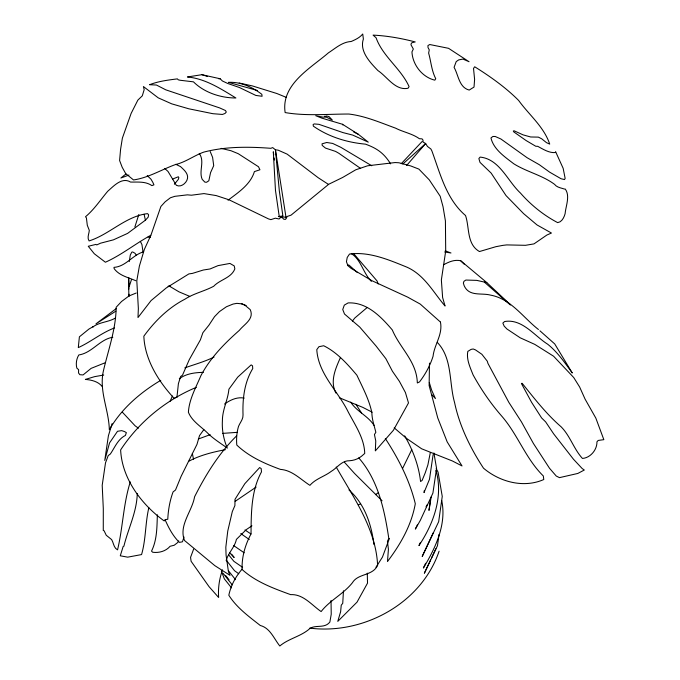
<?xml version="1.0" encoding="UTF-8"?>
<svg xmlns="http://www.w3.org/2000/svg" width="680" height="680" viewBox="0 0 680 680"><rect width="100%" height="100%" fill="white"/><g stroke="black" fill="none" stroke-linecap="round" stroke-linejoin="round"><path stroke-width="1.02" d="M157.361 514.794C156.935 527.102 157.106 539.852 151.521 551.149L152.728 552.262C159.069 553.087 165.844 551.259 170.094 546.287L174.233 545.233L177.633 542.597L178.721 540.932M343.459 590.801L342.745 603.33L341.25 605.183L340.62 611.711L337.79 621.367L357.025 602.14L367.523 583.142L367.285 573.146M429.479 363.111L429.131 385.577L437.758 417.945L447.185 441.898L462.017 465.936L452.362 460.963L421.659 448.8L406.411 438.319L394.196 427.856M137.267 493.612C136.799 512.082 128.112 528.734 123.888 546.236L123.182 546.423L120.283 555.798L127.695 557.158L141.567 554.574C145.987 539.274 145.206 523.149 148.852 507.654M129.268 261.579L130.296 255.051L131.793 252.152L132.668 251.957L135.006 253.275L136.153 255M439.042 534.438L437.469 545.751L424.363 573.24L430.55 560.031M430.491 499.927L428.978 510.399L431.188 496.91M433.118 454.614L429.488 479.264L424.014 492.583L424.328 490.501M430.329 452.548L427.881 464.925L425.255 472.796L422.101 480.445L420.563 481.5C418.701 465.256 412.828 449.93 404.642 435.82M130.288 481.899C123.293 503.99 122.91 527.51 117.546 549.865C113.67 547.935 113.67 542.938 111.639 539.597L106.241 535.254L104.074 530.731L103.275 530.502L103.3 508.546L102.204 485.29L105.51 462.817L108.222 455.566L110.338 454.027C114.818 447.483 117.904 439.127 125.418 435.429L126.353 432.625L124.474 431.553L121.686 430.627L117.504 431.298L109.54 442.927L104.754 460.428L108.409 435.736L112.098 423.623M134.886 226.925L138.814 214.506M222.522 569.883C219.343 578.595 217.931 588.277 218.645 597.482L209.083 586.712L191.097 561.263L190.561 557.362L193.621 549.142M340.519 357.382C335.614 368.407 329.715 381.319 335.911 393.074M172.44 396.041L170.025 401.387M184.017 537.021L182.444 541.807L179.409 542.376C172.95 536.112 168.623 527.79 165.028 519.613M226.194 560.346C228.403 552.704 234.847 547.086 236.402 539.385L246.347 529.567L251.94 525.81M425.603 563.269L423.402 568.029C435.472 547.893 446.785 524.424 441.702 500.446M420.265 542.742L418.94 545.581C433.483 523.812 443.538 496.57 435.982 470.458M433.245 532.84L422.203 556.469L438.66 521.713L442.255 496.425L438.065 472.158L436.169 468.546M431.434 558.144L435.854 548.717M439.093 551.2C421.481 603.406 363.239 635.001 309.74 628.099M417.579 524.45L415.352 529.091L420.325 520.353L432.905 493.102L436.577 468.452L433.908 452.973M426.037 506.804L426.929 504.951M402.483 468.673L411.8 449.599M389.368 538.568L382.449 557.107L375.964 567.281M131.58 279.361L129.302 286.186L128.665 286.288L128.911 296.454M203.839 429.615L199.512 435.633L196.979 444.371L181.152 476.255L175.508 490.008L173.077 491.912C169.839 500.625 168.198 510.025 167.781 519.256L165.954 519.512L164.144 520.906C141.567 504.568 121.983 478.694 120.632 449.93C138.831 422.11 165.673 400.078 196.384 387.32M242.114 569.143C235.586 576.615 230.809 585.599 228.82 595.238C236.631 607.639 248.905 616.556 260.296 625.498C270.173 627.98 273.972 638.741 279.811 646C288.082 638.937 299.565 636.744 308.261 629.892C314.041 623.568 324.267 629.433 329.876 622.021L331.228 614.236L331.032 600.465M352.385 321.079L354.807 318.002L367.14 307.547M174.394 184.271L178.389 179.282L178.831 177.599L178.339 176.766L172.524 179.095M406.623 165.478L425.671 143.522L427.423 146.421L430.89 149.013L431.876 150.9C440.24 173.672 446.31 199.121 465.537 215.526C469.642 227.588 466.548 244.154 479.442 251.549L495.839 246.704L502.784 245.378L506.753 244.91L525.504 245.31L533.979 243.891L546.881 235.033L551.438 233.036L536.996 224.927L523.6 213.631L506.013 195.568L491.156 173.111L480.004 162.367L478.864 158.55L480.156 157.089C499.638 159.12 507.526 181.076 520.421 193.026C530.885 204.986 543.583 215.212 557.651 222.615C561.858 222.139 564.145 217.319 565.106 213.681C565.794 205.938 570.358 195.857 565.207 188.981L564.578 189.1C561.068 187.918 556.852 187.476 554.489 184.288C542.062 175.117 526.719 171.904 513.757 163.769C504.9 156.935 493.671 149.489 490.952 137.955L492.873 136.468L495.236 136.484L500.896 138.992L527.111 157.726L539.317 164.713L549.619 172.142L561.06 178.746L564.536 179.562L565.139 178.398L563.159 168.334L555.619 151.733L555.543 152.507C549.398 153.315 543.082 149.183 537.71 146.319L535.789 146.268L526.167 140.581L513.765 131.886L513.307 130.985L514.207 130.832L523.115 134.878L530.681 136.986L538.339 137.122L541.705 138.814L546.516 142.672L549.721 144.118C543.889 126.684 529.091 114.962 518.644 100.462C505.708 87.448 490.05 76.372 474.7 66.776L473.526 68.434L474.606 79.45L474.019 87.066L469.2 90.075C458.975 87.397 458.55 75.208 454.079 67.328L456.212 61.599L458.685 59.899L462.969 59.084L469.064 61.727L448.57 48.322L429.76 44.532L427.941 45.577L428.017 47.575L429.258 49.861L428.638 53.091C431.052 61.651 431.562 70.712 435.752 78.701L434.834 80.163C422.339 77.24 412.59 64.838 411.952 51.918L413.338 49.028L411 44.837L411.188 43.648L411.91 42.73L415.216 41.939C401.464 38.318 387.234 35.811 373.056 35.114L376.057 37.731C382.755 56.525 400.902 68.51 409.088 86.606L408.043 88.255C395.352 90.916 387.294 76.763 377.944 70.593C370.132 62.466 359.261 51.28 363.375 39.058L362.738 34C359.762 37.68 355.478 39.636 351.203 41.489C342.176 41.99 335.69 48.169 328.44 52.828C310.361 68.416 280.832 84.541 285.141 112.566C306.008 116.195 327.862 114.019 348.882 114.036C365.194 115.991 380.281 122.579 395.573 128.155C403.282 132.124 412.326 133.612 419.381 138.712L422.034 138.856L423.019 140.106L423.011 142.01L425.671 143.522L402.806 164.016M236.623 435.863C218.841 453.415 205.776 474.64 194.582 496.791C192.117 511.351 178.466 525.436 184.518 540.498L214.786 565.615L230.035 575.373L228.421 571.6L226.075 555.135L225.82 547.238L227.766 531.004L232.322 511.53L234.906 505.563L235 499.35L244.851 483.659L259.658 467.568L261.197 468.571L261.477 471.894C251.081 491.019 251.234 512.847 251.03 533.936C245.14 544.875 241.655 557.167 242.105 569.491C255.689 581.902 273.589 588.413 290.632 594.635C303.203 593.92 311.661 605.047 321.13 611.567C329.757 600.398 343.434 594.057 352.376 582.785C358.037 573.155 372.495 576.207 377.613 565.386C375.989 528.955 353.659 497.802 336.234 467.05M401.225 163.719L422.059 141.559M256.096 487.11L235.212 501.321M125.885 174.02L120.87 178.016L128.97 175.066M224.553 404.022C230.197 400.001 237.125 396.695 244.248 398.106M116.433 308.431L95.982 323.833L115.83 311.159M228.038 200.226C238.391 192.372 250.512 184.535 254.405 171.598L259.93 169.779L258.502 166.753L238.196 153.671L231.013 150.739L221.136 148.359M257.499 90.508L228.488 82.356C240.558 81.659 252.45 87.116 261.834 94.316L262.089 96.271L255.858 95.438L239.394 87.507L227.647 83.436L222.385 80.971L220.133 78.752L218.705 78.778M375.479 494.649L378.089 492.847M179.316 378.717C186.244 373.583 195.007 372.538 203.388 372.351M150.79 235.28C135.294 243.729 121.439 255.059 105.4 262.233L94.291 253.75L88.264 246.262L96.007 244.392L96.739 244.936L100.555 243.185L113.416 239.845L127.627 233.376L145.579 220.056L148.206 217.107L148.614 214.769L147.552 213.631C125.681 216.214 109.573 234.439 89.097 240.924C86.844 237.626 89.08 233.861 89.301 230.367L87.303 225.292L86.403 217.906L85.527 216.733C94.282 209.406 100.419 199.894 107.721 191.267C113.713 186.09 121.95 176.757 130.569 182.07C137.768 182.197 145.613 181.203 151.869 185.614L153.935 184.858L152.881 182.444L151.019 179.239L147.22 175.601M160.769 380.324C140.165 392.589 121.388 408.731 109.327 429.743C108.885 409.964 98.991 391.272 103.292 371.382C108.213 350.047 115.915 329.426 116.178 307.232L121.567 301.478L129.038 295.936L136.263 293.003M189.048 461.125C200.285 455.107 212.968 452.064 225.403 449.667M114.401 327.981C101.413 332.86 90.848 341.955 78.302 347.599L79.39 336.829L88.927 329.069L93.381 326.502L92.854 326.969C99.441 321.988 108.29 322.295 115.37 318.053M104.907 362.848L91.12 368.365L83.07 374.935L79.858 374.697L78.54 372.98L78.608 369.656L76.865 368.177C75.659 363.808 76.449 358.785 78.82 354.951C92.013 353.013 100.053 339.056 112.829 337.288M358.3 504.806L360.255 504.033M184.816 367.872C194.675 364.403 204.722 361.658 214.055 357.059M443.437 264.826C448.834 261.945 454.3 259.352 460.717 260.754L486.812 282.608L510.561 304.887M210.162 434.673L198.356 439.008M143.54 251.863C132.634 254.813 125.97 266.585 113.977 267.368L114.181 268.694C119.442 275.808 128.316 277.38 135.787 280.747M103.717 375.046L94.605 376.644L85.382 379.423C91.443 379.907 98.175 381.488 102.144 386.444M168.062 286.322L170.051 286.05M222.53 433.398L237.252 432.344M282.489 216.044L278.375 216.546L286.577 217.337M150.552 237.328L148.07 237.056M220.133 78.752L201.9 74.689L187.425 76.976C205.36 78.642 220.949 88.867 235.883 97.979C220.864 98.03 204.23 92.608 193.46 81.838L180.064 80.248L178.219 79.798L177.395 78.88C168.045 80.036 158.253 81.294 149.583 84.711L156.434 85.034L165.775 89.828L219.733 107.941L225.488 110.534L226.304 112.081L224.97 113.492L222.411 114.444L212.942 113.705L188.836 108.8L171.768 103.861L158.244 97.852L143.395 86.53L144.177 89.675L142.29 95.846L137.853 100.13L131.104 113.475L122.374 138.142L120.581 149.345L119.595 160.488L122.188 167.288L125.689 173.57L133.526 179.953C148.418 177.778 161.287 169.754 175.219 164.645C185.504 162.239 194.106 155.55 203.796 152.107C225.556 146.412 248.659 146.642 270.861 148.308L272.672 147.585L275.434 149.804L286.076 217.838M390.6 163.855C383.784 152.906 376.686 148.231 365.466 144.143C347.012 142.494 328.67 136.858 313.378 126.157L313.098 124.542L314.245 123.939L318.962 124.338L342.983 132.6L352.767 135.107L368.271 142.145L358.351 134.308L342.482 124.27L321.759 118.107L315.75 115.719L322.906 117.105L325.168 117.121L325.337 116.382L326.57 115.991L328.958 116.56L332.325 120.071L324.462 116.22M444.644 251.965L450.976 252.986L445.264 250.844M239.19 82.994L252.458 85.944L276.853 93.517L286.526 97.469M347.446 264.817L349.12 265.2L357.442 272.62M486.812 282.608L476.731 280.373L465.868 280.05L463.956 281.308L463.369 283.101L464.151 285.676C469.115 296.905 481.329 292.621 490.586 295.128C510.892 298.8 523.056 317.517 538.45 329.502M207.442 76.441L201.9 74.689M241.357 303.739L246.168 305.567M189.72 296.361L179.01 291.856L169.082 285.966M339.328 397.749L362.788 407.371L372.13 412.165M371.739 165.767L340.969 147.398L332.673 143.429L326.74 142.494L322.048 143.828L322.192 145.393L325.448 148.07L335.589 151.419L338.887 153.306L360.621 168.444M353.651 131.963L358.351 134.308M351.279 253.589C361.19 259.7 363.077 273.148 371.382 281.358M175.788 164.288L180.523 166.6C184.339 170.144 189.609 174.556 186.873 180.387C185.096 184.076 180.464 187.425 176.35 185.308L168.028 171.47L164.738 168.428M328.584 184.475L318.172 177.709L287.122 154.122L278.171 150.169L275.434 149.804L279.344 191.063L282.905 216.172M244.97 529.983L250.971 533.97M233.75 545.64L244.162 552.789M242.59 567.341L233.886 561.332L228.684 554.888M240.779 533.579L249.279 539.512M138.406 428.162L135.116 425.816L122.29 412.097M238.774 573.767L234.532 570.715L226.312 560.252M510.144 304.784L484.356 282.115M539.928 330.803L554.727 343.935L572.271 372.98C564.867 362.831 557.634 352.163 547.706 344.233C534.378 335.886 522.283 318.537 504.662 321.512L502.843 323.068L504.169 326.12L506.906 328.975L520.226 337.815L534.812 344.403L553.562 356.201L573.725 377.536L579.632 386.988L585.089 399.135L595.841 418.115L603.84 439.662L598.188 440.444L596.946 441.83C597.167 449.76 590.427 457.878 582.437 458.439C573.767 448.97 570.188 435.94 561.136 426.819C546.295 414.001 534.293 398.387 522.112 383.256L521.424 383.528L531.624 402.365L541.629 417.971L545.64 421.88L553.639 433.823L573.486 459.255L582.216 468.588L584.307 470.016L577.813 473.45L559.462 477.64L556.265 476.051L549.516 468.265L533.452 443.547L521.441 421.872L508.818 402.33L487.934 363.383L487.288 361.199L481.873 354.288L475.49 349.902L473.204 348.993L471.129 349.367L467.806 351.399C466.259 359.465 470.203 367.489 473.067 374.85C481.091 389.385 490.416 403.129 501.313 415.633C517.744 434.282 525.555 458.583 543.328 475.983L543.779 479.527C523.795 488.41 499.758 481.975 483.506 468.188C470.39 448.162 459.502 426.054 454.571 402.526C448.885 382.644 452.616 358.309 437.265 342.354M348.967 489.948C364.726 503.914 371.348 524.246 373.957 544.493M464.134 264.172L460.717 260.754M344.445 462.23L354.577 473.484L382.075 500.803M374.051 425.365C367.99 415.837 356.49 411.425 350.71 402.092M358.776 457.921C378.225 480.08 384.574 510.272 388.815 538.543L387.43 541.297L388.425 549.211L387.49 561.544C400.596 544.162 411.349 525.479 415.301 503.752C409.692 480.403 398.395 458.498 385.322 438.515M353.506 253.453L377.06 280.959L378.19 283.968M229.636 552.789L234.183 557.472L231.565 554.183M228.386 570.707L235.569 579.7M231.531 587.86L224.349 578.867L221.349 571.021M431.638 394.459L435.429 398.574L431.613 390.099L429.318 382.559M225.76 575.654L229.05 579.802M223.031 573.231L232.22 584.842M140.344 241.383L141.941 244.596L143.004 251.931M342.482 124.27L342.856 124.984M355.844 404.251L361.615 413.075M199.257 153.425C205.079 161.449 198.56 170.791 202.181 179.341L204.884 182.146L206.618 182.248L208.837 180.752L210.545 172.686L213.707 165.648L212.611 157.394L210.222 151.581M144.109 214.302L145.444 220.371M128.665 286.288L128.851 289.06M193.545 459.485L192.346 453.381M279.25 216.606L275.468 190.374L273.309 151.776L273.725 154.895M274.142 158.006L274.423 160.089M128.579 277.874L128.919 286.9L128.707 277.559M129.022 294.236L129.064 295.851M440.444 322.065C442.969 334.517 434.333 344.462 433.067 356.243C430.142 365.576 425.45 374.161 419.509 381.922L417.333 382.959C416.763 361.479 400.07 348.398 392.309 329.953C381.038 316.752 366.911 301.979 348.118 302.914L344.318 305.116L342.745 309.51L344.497 314.007L359.745 327.08L376.031 345.975L385.857 358.666L392.411 371.229L399.389 381.319L405.433 392.555L408.493 402.951L393.405 430.27L375.326 450.891L375.76 440.997L374.442 434.495L375.853 432.327C374.298 425.816 371.969 419.62 371.866 412.675C369.096 399.389 362.584 387.421 356.906 375.224C347.421 363.987 337.008 352.282 323.688 345.746L318.937 346.707L316.786 349.639C318.257 373.898 337.994 391.025 348.151 411.833C355.002 424.932 364.361 438.26 364.726 453.45L361.658 456.127A17.756 14.271 -8.5 0 1 349.418 460.751C341.717 460.53 337.356 467.763 331.304 471.333C324.462 476.519 315.495 478.822 309.927 485.341C300.551 479.392 292.102 470.135 280.415 469.396C264.758 463.658 248.999 456.696 236.793 445.043C236.249 438.914 236.716 432.412 238.519 426.385C240.049 422.526 243.312 419.228 243.032 414.851C242.471 398.922 244.281 382.517 252.748 368.594L252.526 365.823L251.158 364.897L237.728 377.137L228.888 389.215C227.996 399.798 222.3 409.776 222.402 420.801C221.833 430.049 223.695 439.654 227.299 448.12C220.924 443.479 214.157 439.331 208.42 433.865C201.671 426.904 192.032 421.481 188.394 412.258C189.15 399.339 195.959 387.387 200.915 375.657C210.239 357.952 224.375 343.527 239.343 330.361C244.095 324.267 254.516 319.065 250.231 309.638L244.962 305.235L242.19 303.9L236.861 303.356L233.087 304.053L226.44 306.74L219.453 311.601L214.523 316.668L208.887 325.236L202.895 332.699L200.387 339.864L189.295 359.601L182.478 375.224L180.642 376.482L178.398 383.664L176.919 397.494L175.542 397.486L174.191 398.378C158.61 381.659 144.772 359.592 143.845 336.192C154.674 321.257 168.376 307.7 184.875 299.217C193.843 293.361 204.391 291.261 213.698 286.254C220.125 279.446 231.175 278.12 234.847 268.898L234.226 265.914L229.942 263.432L218.042 265.625L210.018 268.974L203.328 270.019L192.44 273.394L188.87 273.912L166.26 287.946L151.062 300.594L137.981 317.56L138.363 308.541L136.807 280.747L139.374 266.126L144.347 249.424L151.011 234.957L160.888 206.465L165.163 201.79L170.417 197.761L174.819 196.333L187.408 194.845L191.429 195.211L203.992 193.588L216.206 195.585L229.041 199.801L268.541 218.917L270.895 219.631L275.324 218.178L279.08 218.994L280.245 217.77L282.022 217.413L283.841 219.283L285.591 219.359L287.215 216.452L291.048 215.152L328.772 184.229L342.661 177.463L355.767 169.787L367.625 165.784L395.123 162.554L398.939 162.767L410.703 165.929L418.888 169.107L429.284 179.869L440.19 196.239L443.029 206.703L445.417 220.924L445.706 251.022L441.363 279.947L442.62 297.534L445.06 306.017C433.398 292.417 424.575 275.128 407.116 267.249C389.122 259.947 369.291 251.345 349.503 254.074L347.225 257.457L346.434 261.732L347.964 265.744L351.024 268.311L371.934 280.704L407.626 297.109L420.24 304.079L440.444 322.065"/></g></svg>
